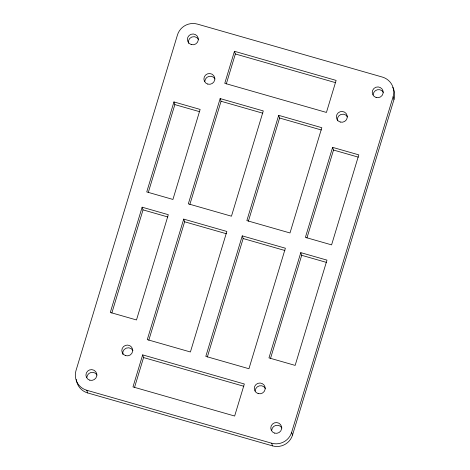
<?xml version="1.0" encoding="UTF-8"?>
<svg xmlns="http://www.w3.org/2000/svg" width="470" height="470" viewBox="0 0 470 470"><rect width="100%" height="100%" fill="white"/><g stroke="black" fill="none" stroke-linecap="round" stroke-linejoin="round"><path stroke-width="0.7" d="M142.128 207.194L110.303 312.462L136.488 319.958L168.313 214.69L142.128 207.194L143.027 209.873L111.837 313.032M173.953 101.925L146.74 191.936L172.925 199.439L200.138 109.428L173.953 101.925L174.852 104.604L148.273 192.518M142.668 354.879L132.981 386.922L234.648 416.032L244.335 383.996L142.668 354.879L143.567 357.558L134.514 387.509M183.717 219.102L147.28 339.628L190.409 351.977L226.846 231.457L183.717 219.102L184.616 221.781L148.814 340.198M220.154 98.583L188.329 203.851L231.457 216.2L263.282 110.932L220.154 98.583L221.053 101.262L189.868 204.421M234.454 51.289L224.766 83.325L326.433 112.442L336.12 80.405L234.454 51.289L235.353 53.968L226.299 83.913M242.25 235.87L205.813 356.389L248.947 368.738L285.384 248.219L242.25 235.87L243.155 238.543L207.352 356.965M278.687 115.344L246.862 220.612L289.996 232.961L321.821 127.699L278.687 115.344L279.591 118.023L248.401 221.182M300.788 252.631L268.963 357.899L295.148 365.396L326.973 260.127L300.788 252.631L301.687 255.31L270.497 358.469M332.613 147.363L305.4 237.374L331.585 244.876L358.798 154.865L332.613 147.363L333.512 150.042L306.934 237.961M292.546 435.032L291.641 432.359L393.114 96.726A16.103 15.857 -18.6 0 0 382.322 77.056L197.471 24.123A16.103 15.857 -18.6 0 0 177.454 34.968L75.987 370.595A16.103 15.857 -18.6 0 0 86.78 390.264L87.679 392.944L272.529 445.877A16.103 15.857 -18.6 0 0 292.546 435.032L394.013 99.405A16.103 15.857 -18.6 0 0 392.761 87.326M235.353 53.968L335.615 82.679M221.053 101.262L262.795 113.211M279.591 118.023L321.327 129.978M174.852 104.604L199.662 111.707M333.512 150.042L358.322 157.145M143.027 209.873L167.837 216.976M184.616 221.781L226.358 233.737M243.155 238.543L284.891 250.498M301.687 255.31L326.497 262.413M143.567 357.558L243.83 386.27M86.78 390.264L271.625 443.204A16.103 15.857 -18.6 0 0 291.641 432.359M393.114 96.726L394.013 99.405M271.625 443.204L272.529 445.877M87.679 392.944A16.103 15.857 -18.6 0 1 76.293 379.449M373.145 94.887A5.476 5.393 -18.6 0 1 383.42 92.384M188.441 43.352A5.476 5.393 -18.6 0 1 198.575 39.445M86.827 377.58A5.476 5.393 -18.6 0 1 97.102 375.078M271.672 430.514A5.476 5.393 -18.6 0 1 281.953 428.017M122.846 354.439A5.476 5.393 -18.6 0 1 132.975 350.538M255.175 390.981A5.476 5.393 -18.6 0 1 265.45 388.478M337.419 120.825A5.476 5.393 -18.6 0 1 347.547 116.924M204.797 81.486A5.476 5.393 -18.6 0 1 215.072 78.984M376.141 97.502A5.476 5.393 -18.6 0 0 383.027 91.021A5.476 5.393 -18.6 0 0 373.956 88.425A5.476 5.393 -18.6 0 0 376.141 97.502M191.29 44.568A5.476 5.393 -18.6 0 0 198.181 38.082A5.476 5.393 -18.6 0 0 189.11 35.485A5.476 5.393 -18.6 0 0 191.29 44.568M89.823 380.195A5.476 5.393 -18.6 0 0 96.708 373.715A5.476 5.393 -18.6 0 0 87.637 371.118A5.476 5.393 -18.6 0 0 89.823 380.195M274.668 433.134A5.476 5.393 -18.6 0 0 281.559 426.648A5.476 5.393 -18.6 0 0 272.488 424.052A5.476 5.393 -18.6 0 0 274.668 433.134M125.696 355.655A5.476 5.393 -18.6 0 0 132.581 349.175A5.476 5.393 -18.6 0 0 123.51 346.578A5.476 5.393 -18.6 0 0 125.696 355.655M207.793 84.101A5.476 5.393 -18.6 0 0 214.684 77.621A5.476 5.393 -18.6 0 0 205.607 75.024A5.476 5.393 -18.6 0 0 207.793 84.101M340.268 122.041A5.476 5.393 -18.6 0 0 347.154 115.561A5.476 5.393 -18.6 0 0 338.083 112.959A5.476 5.393 -18.6 0 0 340.268 122.041M258.171 393.596A5.476 5.393 -18.6 0 0 265.057 387.115A5.476 5.393 -18.6 0 0 255.986 384.519A5.476 5.393 -18.6 0 0 258.171 393.596"/></g></svg>
